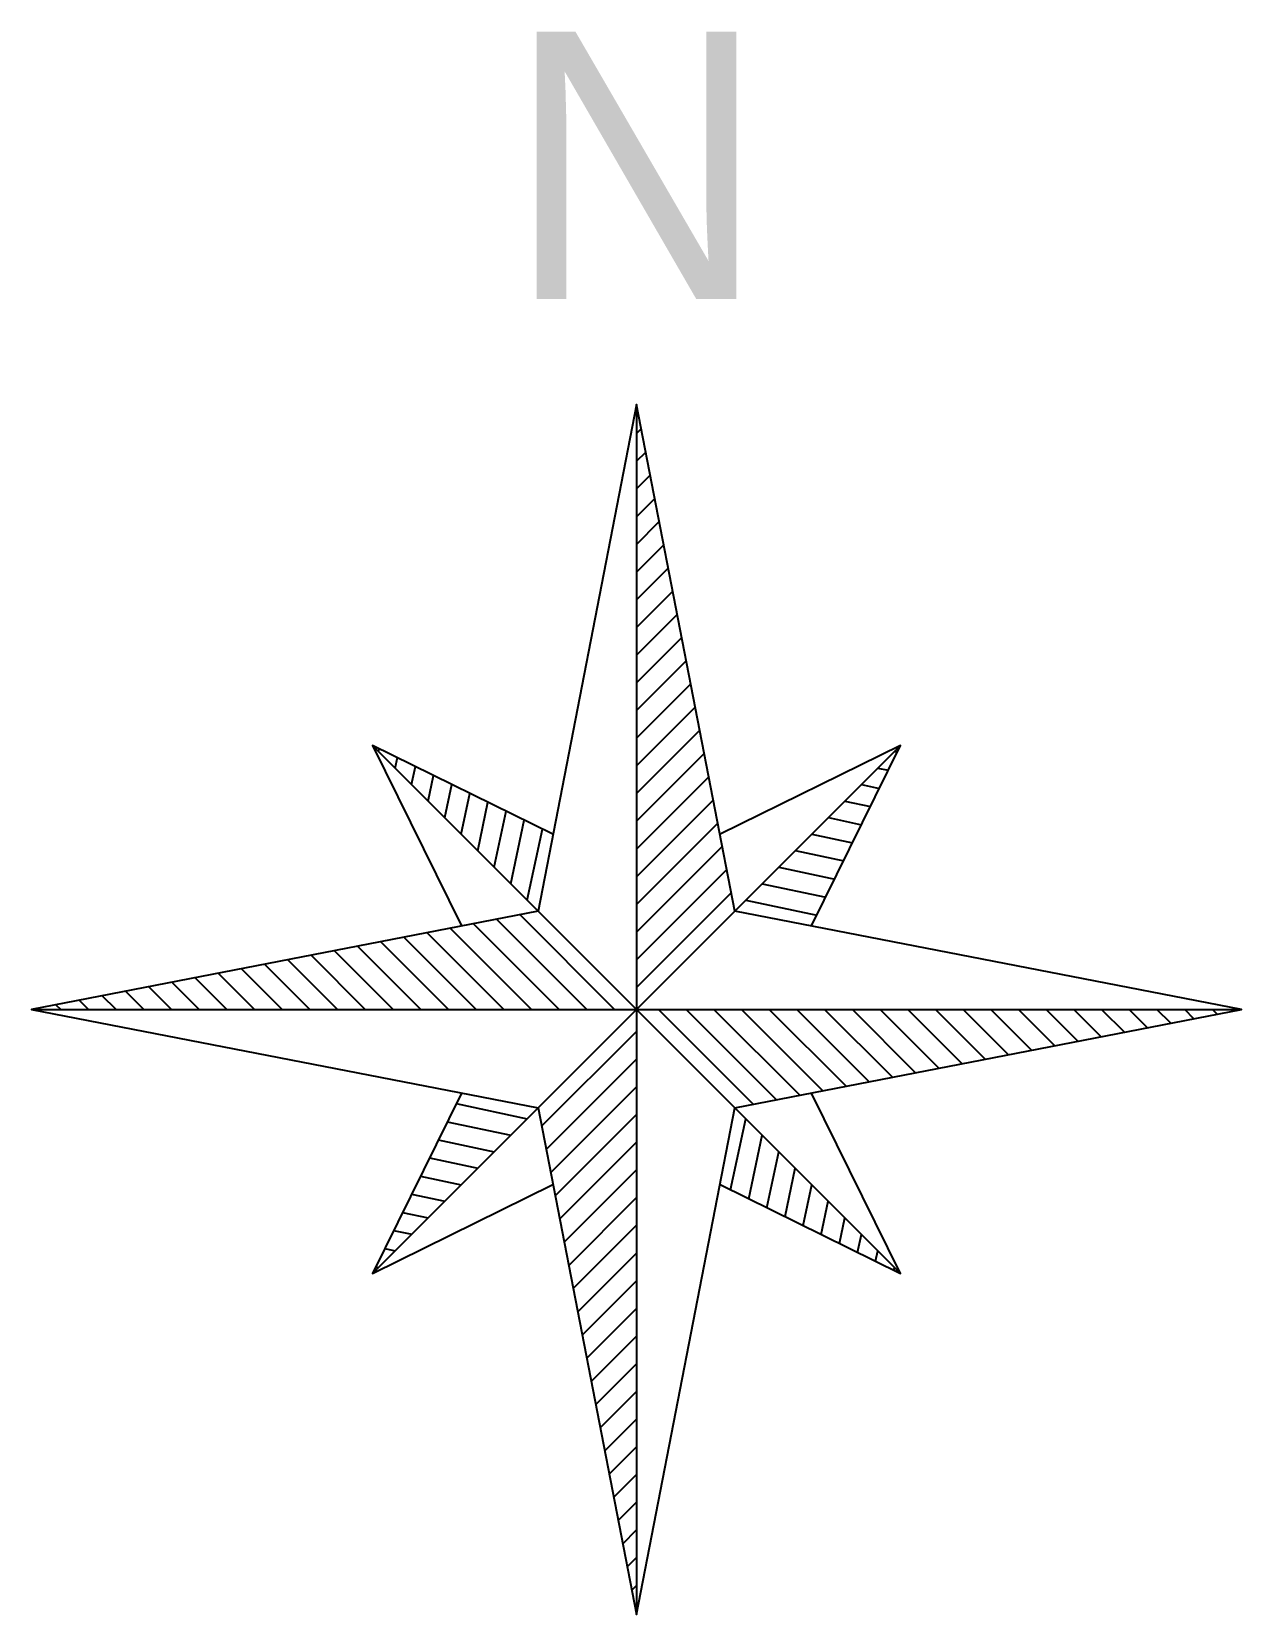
# Model space of a CAD drawing. Header units: inches. Extents: x -0.271 to 0.271, y -0.271 to 0.439.
import ezdxf

# ---------------------------------------------------------------- set-up
doc = ezdxf.new("R2010")
doc.units = ezdxf.units.IN
doc.header["$MEASUREMENT"] = 0
doc.styles.add('North Arrow Text', font='GLECB.TTF')

msp = doc.modelspace()

# ---------------------------------------------------------------- hatches: boundary and pattern name
at = {"linetype": 'ByBlock', "lineweight": -2}
h = msp.add_hatch(dxfattribs=at)
h.set_pattern_fill('ANSI31', color=0, scale=0.070276, style=0)
h.set_pattern_definition([(45, (-0.375603, -0.390594), (-0.00621159, 0.00621159), [])])
h.paths.add_polyline_path([(0, 0), (0.04416, 0.04416), (0, 0.27133)])
h = msp.add_hatch(dxfattribs=at)
h.set_pattern_fill('ANSI31', color=0, scale=0.070276, angle=213, style=0)
h.set_pattern_definition([(258, (0.390594, -0.375603), (0.00859256, -0.0018264), [])])
h.paths.add_polyline_path([(-0.11848, 0.11848), (-0.04416, 0.04416), (-0.03747, 0.07857)])
h = msp.add_hatch(dxfattribs=at)
h.set_pattern_fill('ANSI31', color=0, scale=0.070276, angle=123, style=0)
h.set_pattern_definition([(168, (-0.375603, -0.390594), (-0.0018264, -0.00859256), [])])
h.paths.add_polyline_path([(0.04416, 0.04416), (0.07857, 0.03747), (0.11848, 0.11848)])
h = msp.add_hatch(dxfattribs=at)
h.set_pattern_fill('ANSI31', color=0, scale=0.070276, angle=90, style=0)
h.set_pattern_definition([(135, (0.390594, -0.375603), (-0.00621159, -0.00621159), [])])
h.paths.add_polyline_path([(-0.27133, 0), (0, 0), (-0.04416, 0.04416)])
h = msp.add_hatch(dxfattribs=at)
h.set_pattern_fill('ANSI31', color=0, scale=0.070276, angle=180, style=0)
h.set_pattern_definition([(225, (0.375603, 0.390594), (0.00621159, -0.00621159), [])])
h.paths.add_polyline_path([(0, -0.27133), (0, 0), (-0.04416, -0.04416)])
h = msp.add_hatch(dxfattribs=at)
h.set_pattern_fill('ANSI31', color=0, scale=0.070276, angle=-90, style=0)
h.set_pattern_definition([(315, (-0.390594, 0.375603), (0.00621159, 0.00621159), [])])
h.paths.add_polyline_path([(0.27133, 0), (0, 0), (0.04416, -0.04416)])
h = msp.add_hatch(dxfattribs=at)
h.set_pattern_fill('ANSI31', color=0, scale=0.070276, angle=303, style=0)
h.set_pattern_definition([(348, (0.375603, 0.390594), (0.0018264, 0.00859256), [])])
h.paths.add_polyline_path([(-0.11848, -0.11848), (-0.04416, -0.04416), (-0.07857, -0.03747)])
h = msp.add_hatch(dxfattribs=at)
h.set_pattern_fill('ANSI31', color=0, scale=0.070276, angle=33, style=0)
h.set_pattern_definition([(78, (-0.390594, 0.375603), (-0.00859256, 0.0018264), [])])
h.paths.add_polyline_path([(0.11848, -0.11848), (0.04416, -0.04416), (0.03747, -0.07857)])

# ---------------------------------------------------------------- linework, layer by layer
at = {"color": 0, "linetype": 'ByBlock', "lineweight": -2}
msp.add_lwpolyline([(0.04416, -0.04416), (0.27133, 0), (0.04416, 0.04416), (0, 0.27133), (-0.04416, 0.04416), (-0.27133, 0), (-0.04416, -0.04416), (0, -0.27133)], close=True, dxfattribs=at)
for points in [[(0, 0.27133), (0, -0.27133)], [(0, 0), (-0.11848, 0.11848)], [(-0.03747, 0.07857), (-0.11848, 0.11848), (-0.07857, 0.03747)], [(0, 0), (0.11848, 0.11848)], [(0.07857, 0.03747), (0.11848, 0.11848), (0.03747, 0.07857)], [(-0.27133, 0), (0.27133, 0)], [(0, 0), (-0.11848, -0.11848)], [(0, 0), (0.11848, -0.11848)], [(-0.07857, -0.03747), (-0.11848, -0.11848), (-0.03747, -0.07857)], [(0.03747, -0.07857), (0.11848, -0.11848), (0.07857, -0.03747)]]:
    msp.add_lwpolyline(points, dxfattribs=at)

# ---------------------------------------------------------------- texts
at = {"color": 252, "linetype": 'ByBlock', "lineweight": -2, "insert": (0, 0.37862), "char_height": 0.12, "attachment_point": 5, "style": 'North Arrow Text'}
msp.add_mtext('N', dxfattribs=at)

doc.saveas('drawing.dxf')
